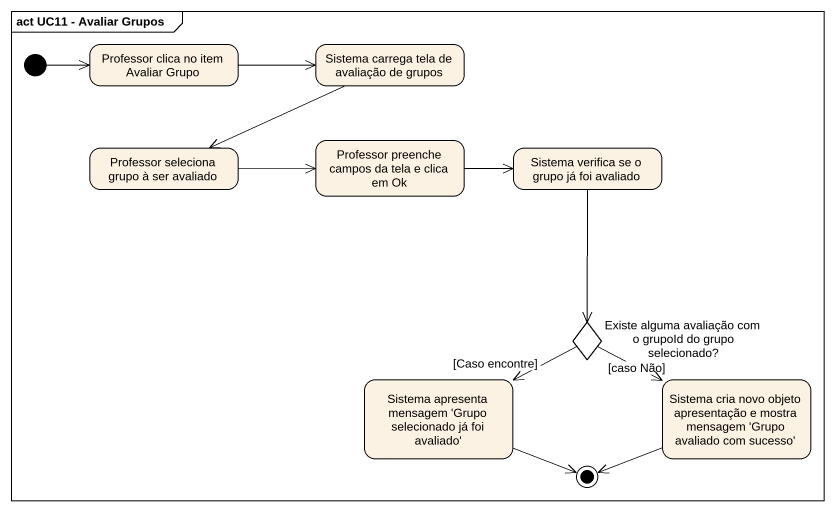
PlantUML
@startuml
mainframe act UC11 - Avaliar Grupos
hide empty description
state "Professor clica no item Avaliar Grupo" as Professor_clica_no_item
state "Sistema carrega tela de avaliação de grupos" as Sistema_carrega_tela_de
state "Professor seleciona grupo à ser avaliado" as Professor_seleciona_grupo_à
state "Professor preenche campos da tela e clica em Ok" as Professor_preenche_campos
state "Sistema verifica se o grupo já foi avaliado" as Sistema_verifica_se_o_grupo
state "Existe alguma avaliação com o grupoId do grupo selecionado?" as Existe_alguma_avaliação_com <<choice>>
state "Sistema apresenta mensagem 'Grupo selecionado já foi avaliado'" as Sistema_apresenta_mensagem
state "Sistema cria novo objeto apresentação e mostra mensagem 'Grupo avaliado com sucesso'" as Sistema_cria_novo_objeto
[*] -right-> Professor_clica_no_item
Professor_clica_no_item -right-> Sistema_carrega_tela_de
Sistema_carrega_tela_de -left-> Professor_seleciona_grupo_à
Professor_seleciona_grupo_à -right-> Professor_preenche_campos
Professor_preenche_campos -right-> Sistema_verifica_se_o_grupo
Sistema_verifica_se_o_grupo --> Existe_alguma_avaliação_com
Existe_alguma_avaliação_com -left-> Sistema_apresenta_mensagem : [Caso encontre]
Existe_alguma_avaliação_com -right-> Sistema_cria_novo_objeto : [caso Não]
Sistema_apresenta_mensagem -right-> [*]
Sistema_cria_novo_objeto -left-> [*]
@enduml
